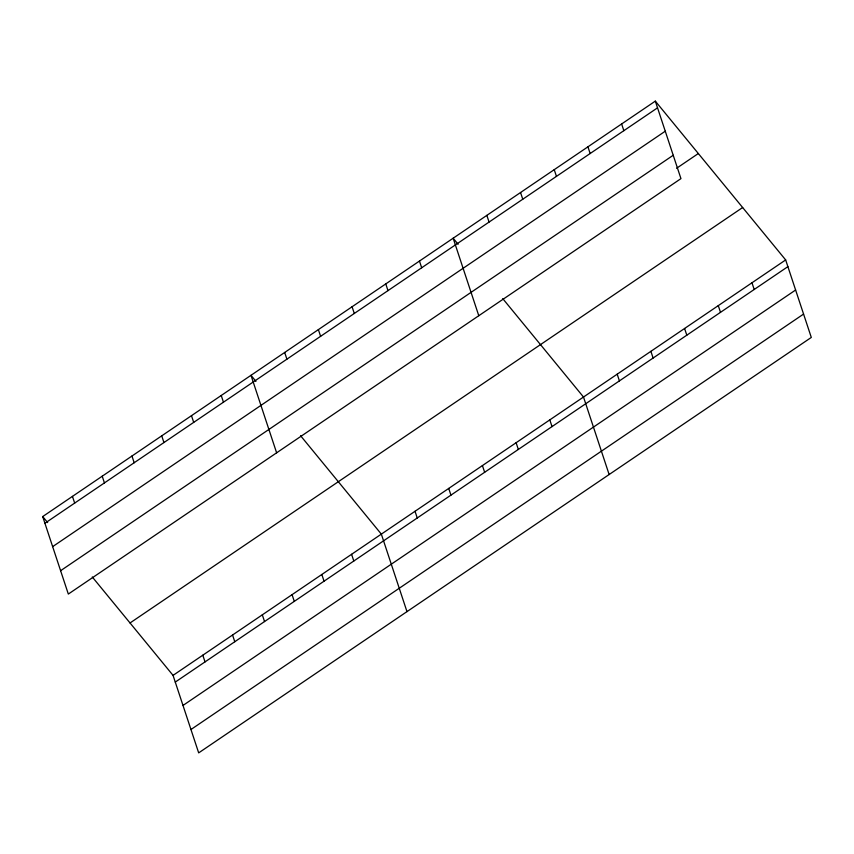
<?xml version="1.0" encoding="UTF-8"?>
<svg xmlns="http://www.w3.org/2000/svg" width="854" height="854" viewBox="0 0 854 854"><rect width="100%" height="100%" fill="white"/><g stroke="black" fill="none" stroke-linecap="round" stroke-linejoin="round"><path stroke-width="1.28" d="M655.317 101.124L680.948 178.625L68.331 594.064L42.7 516.563L655.317 101.124L785.669 259.936L811.3 337.437L198.683 752.876L173.052 675.375L92.285 576.973M44.92 523.267L657.537 107.828M52.649 546.635L665.266 131.196M60.602 570.707L673.23 155.257M676.592 168.27L698.337 153.528M130.032 622.972L742.649 207.522M173.052 675.375L785.669 259.936M175.262 682.09L787.89 266.64M182.991 705.447L795.618 290.008M190.954 729.519L803.571 314.08M458.118 244.265L453.154 238.213L478.784 315.713M502.739 298.622L583.506 397.035L609.137 474.536M255.954 381.364L250.991 375.312L276.621 452.812M300.576 435.721L381.343 534.124L406.974 611.624M42.7 516.563L47.664 522.605M751.979 282.781L754.189 289.495M718.278 305.636L720.498 312.34M621.627 123.969L623.847 130.683M684.588 328.48L686.808 335.195M587.936 146.824L590.146 153.528M650.897 351.336L653.107 358.039M554.235 169.668L556.456 176.372M617.196 374.18L619.417 380.895M520.545 192.524L522.765 199.228M486.855 215.368L489.064 222.072M549.805 419.88L552.026 426.594M516.115 442.735L518.335 449.439M419.463 261.068L421.684 267.772M482.425 465.579L484.645 472.283M385.762 283.912L387.983 290.627M448.724 488.424L450.944 495.139M352.072 306.767L354.293 313.471M415.033 511.279L417.254 517.983M318.382 329.612L320.602 336.327M351.581 554.31L353.802 561.014M284.681 352.467L286.901 359.171M321.83 574.486L324.05 581.19M292.068 594.662L294.288 601.376M221.239 395.487L223.449 402.202M262.317 614.837L264.537 621.552M191.477 415.674L193.698 422.378M232.566 635.024L234.775 641.728M161.726 435.85L163.947 442.553M202.804 655.199L205.024 661.903M131.964 456.025L134.185 462.74M102.213 476.201L104.434 482.916M72.451 496.387L74.672 503.091"/></g></svg>
